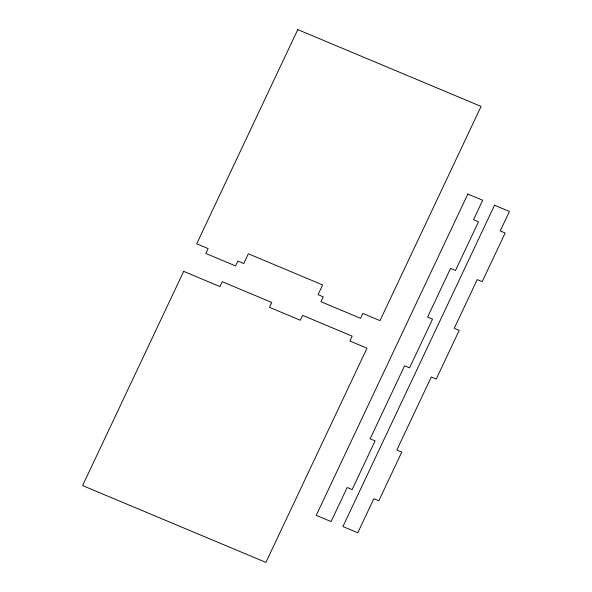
<?xml version="1.0" encoding="UTF-8"?>
<svg xmlns="http://www.w3.org/2000/svg" width="592" height="592" viewBox="0 0 592 592"><rect width="100%" height="100%" fill="white"/><g stroke="black" fill="none" stroke-linecap="round" stroke-linejoin="round"><path stroke-width="0.89" d="M183.683 271.373L82.599 485.588L265.912 562.4L366.988 348.192L349.85 341.007L352.151 336.138L302.608 315.381L300.307 320.25L269.493 307.337L271.795 302.468L222.252 281.703L219.95 286.572L183.683 271.373M297.769 29.6L196.692 243.808L208.118 248.596L205.816 253.465L235.542 265.926L237.836 261.057L243.756 263.536L248.351 253.798L322.662 284.937L318.067 294.675L323.225 296.836L320.931 301.705L360.565 318.311L362.859 313.442L379.997 320.627L481.074 106.412L297.769 29.6M467.843 194.043L316.224 515.358L331.083 521.589L347.164 487.505L352.122 489.584L375.091 440.899L370.141 438.82L404.595 365.797L409.553 367.876L432.523 319.192L427.572 317.112L450.542 268.428L455.5 270.507L478.469 221.822L473.519 219.743L482.702 200.274L467.843 194.043M494.535 205.232L342.916 526.547L357.775 532.77L373.855 498.693L378.813 500.773L401.783 452.088L396.832 450.009L431.287 376.986L436.245 379.058L459.214 330.373L454.264 328.301L477.233 279.616L482.191 281.688L505.161 233.004L500.21 230.932L509.401 211.455L494.535 205.232"/></g></svg>
